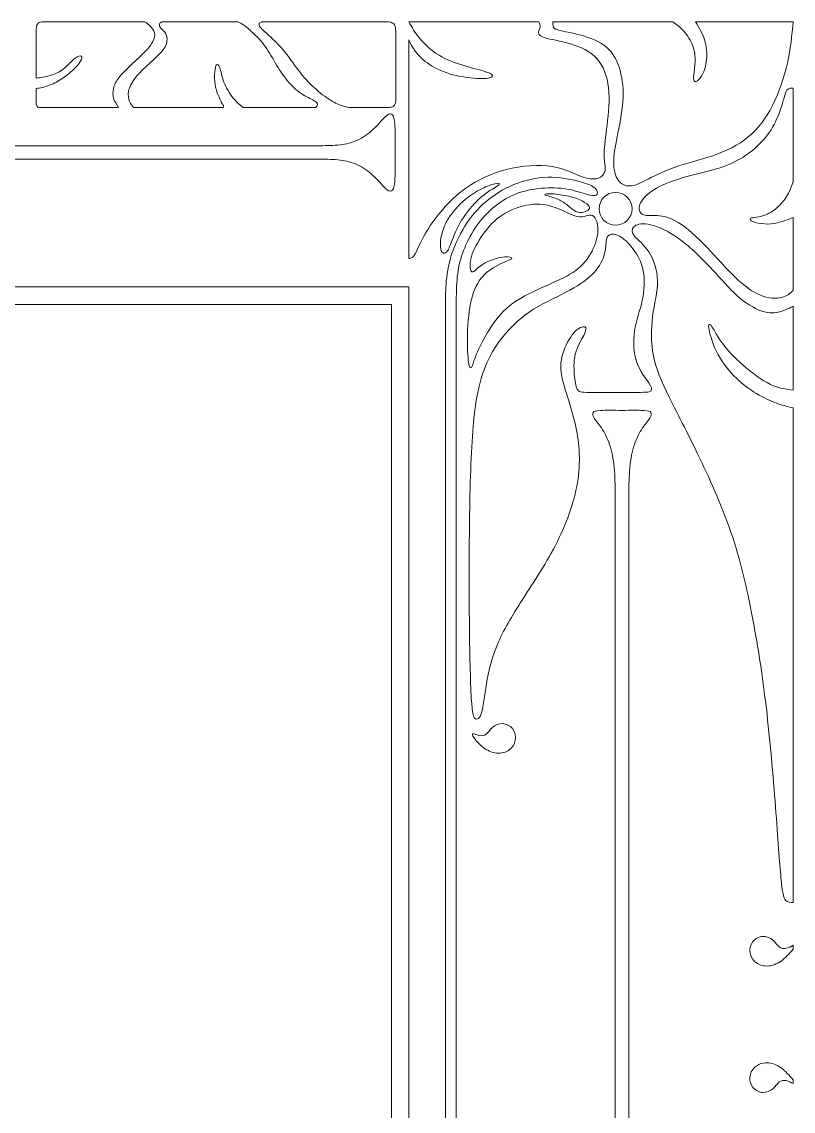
# Model space of a CAD drawing. Header units: millimetres. Extents: x -94 to 94, y -14 to 141.
# Drawn here: x 44 to 94.2, y 69.7 to 140.6 of the extents above; entities that cross this region are included whole.
import ezdxf

# ---------------------------------------------------------------- set-up
doc = ezdxf.new("R2010")
doc.units = ezdxf.units.MM
doc.header["$MEASUREMENT"] = 0
doc.layers.add('Layer 1', color=7, linetype='Continuous')

msp = doc.modelspace()

# ---------------------------------------------------------------- linework, layer by layer
at = {"layer": 'Layer 1', "lineweight": 9}
for points in [[(-68.496, 28.624), (69.198, 28.624), (69.198, 123.342), (-68.496, 123.342), (-68.496, 28.624)], [(-67.364, 29.757), (68.065, 29.757), (68.065, 122.209), (-67.364, 122.209), (-67.364, 29.757)]]:
    msp.add_lwpolyline(points, close=True, dxfattribs=at)
for points, knots in [([(45.368, 140.604), (45.324, 140.604), (45.28, 140.604), (45.228, 140.589), (45.228, 140.589), (45.176, 140.574), (45.115, 140.545), (45.073, 140.509), (45.073, 140.509), (45.032, 140.474), (45.01, 140.432), (44.991, 140.385), (44.991, 140.385), (44.973, 140.338), (44.959, 140.286), (44.952, 140.232), (44.952, 140.232), (44.945, 140.177), (44.946, 140.121), (44.947, 140.064)], [0, 0, 0, 0, 0.166667, 0.166667, 0.166667, 0.166667, 0.333333, 0.333333, 0.333333, 0.333333, 0.5, 0.5, 0.5, 0.5, 0.666667, 0.666667, 0.666667, 0.666667, 1, 1, 1, 1]), ([(50.306, 135.03), (50.176, 135.22), (50.046, 135.41), (49.983, 135.617), (49.983, 135.617), (49.919, 135.825), (49.922, 136.05), (49.974, 136.271), (49.974, 136.271), (50.026, 136.491), (50.127, 136.706), (50.32, 136.956), (50.32, 136.956), (50.514, 137.207), (50.8, 137.492), (51.116, 137.791), (51.116, 137.791), (51.431, 138.09), (51.777, 138.402), (52.029, 138.663), (52.029, 138.663), (52.281, 138.924), (52.44, 139.134), (52.541, 139.33), (52.541, 139.33), (52.642, 139.527), (52.687, 139.711), (52.641, 139.885), (52.641, 139.885), (52.596, 140.059), (52.46, 140.224), (52.343, 140.343), (52.343, 140.343), (52.225, 140.461), (52.125, 140.532), (52.025, 140.604)], [0, 0, 0, 0, 0.1, 0.1, 0.1, 0.1, 0.2, 0.2, 0.2, 0.2, 0.3, 0.3, 0.3, 0.3, 0.4, 0.4, 0.4, 0.4, 0.5, 0.5, 0.5, 0.5, 0.6, 0.6, 0.6, 0.6, 0.7, 0.7, 0.7, 0.7, 0.8, 0.8, 0.8, 0.8, 1, 1, 1, 1]), ([(53.113, 140.604), (53.053, 140.566), (52.993, 140.529), (52.971, 140.463), (52.971, 140.463), (52.949, 140.397), (52.965, 140.303), (53.036, 140.213), (53.036, 140.213), (53.107, 140.122), (53.235, 140.035), (53.323, 139.918), (53.323, 139.918), (53.411, 139.8), (53.461, 139.65), (53.465, 139.465), (53.465, 139.465), (53.469, 139.28), (53.427, 139.06), (53.219, 138.789), (53.219, 138.789), (53.011, 138.518), (52.637, 138.195), (52.289, 137.877), (52.289, 137.877), (51.941, 137.558), (51.618, 137.243), (51.386, 136.942), (51.386, 136.942), (51.153, 136.64), (51.01, 136.352), (50.961, 136.087), (50.961, 136.087), (50.912, 135.822), (50.956, 135.581), (51.026, 135.409), (51.026, 135.409), (51.096, 135.237), (51.192, 135.133), (51.288, 135.03)], [0, 0, 0, 0, 0.090909, 0.090909, 0.090909, 0.090909, 0.181818, 0.181818, 0.181818, 0.181818, 0.272727, 0.272727, 0.272727, 0.272727, 0.363636, 0.363636, 0.363636, 0.363636, 0.454545, 0.454545, 0.454545, 0.454545, 0.545455, 0.545455, 0.545455, 0.545455, 0.636364, 0.636364, 0.636364, 0.636364, 0.727273, 0.727273, 0.727273, 0.727273, 0.818182, 0.818182, 0.818182, 0.818182, 1, 1, 1, 1]), ([(63.13, 135.03), (63.19, 135.078), (63.25, 135.127), (63.255, 135.198), (63.255, 135.198), (63.26, 135.27), (63.21, 135.364), (63.026, 135.477), (63.026, 135.477), (62.841, 135.59), (62.522, 135.721), (62.206, 135.929), (62.206, 135.929), (61.89, 136.137), (61.579, 136.423), (61.293, 136.771), (61.293, 136.771), (61.007, 137.118), (60.747, 137.527), (60.5, 137.94), (60.5, 137.94), (60.253, 138.353), (60.02, 138.77), (59.77, 139.105), (59.77, 139.105), (59.521, 139.441), (59.256, 139.695), (59.03, 139.904), (59.03, 139.904), (58.804, 140.112), (58.616, 140.275), (58.464, 140.384), (58.464, 140.384), (58.311, 140.493), (58.193, 140.548), (58.074, 140.604)], [0, 0, 0, 0, 0.1, 0.1, 0.1, 0.1, 0.2, 0.2, 0.2, 0.2, 0.3, 0.3, 0.3, 0.3, 0.4, 0.4, 0.4, 0.4, 0.5, 0.5, 0.5, 0.5, 0.6, 0.6, 0.6, 0.6, 0.7, 0.7, 0.7, 0.7, 0.8, 0.8, 0.8, 0.8, 1, 1, 1, 1]), ([(59.653, 140.604), (59.575, 140.582), (59.497, 140.561), (59.466, 140.503), (59.466, 140.503), (59.435, 140.445), (59.45, 140.351), (59.548, 140.228), (59.548, 140.228), (59.645, 140.104), (59.825, 139.952), (60.088, 139.716), (60.088, 139.716), (60.352, 139.48), (60.7, 139.16), (61.033, 138.759), (61.033, 138.759), (61.366, 138.358), (61.683, 137.876), (62.015, 137.446), (62.015, 137.446), (62.348, 137.016), (62.696, 136.638), (63.055, 136.309), (63.055, 136.309), (63.413, 135.98), (63.782, 135.7), (64.102, 135.502), (64.102, 135.502), (64.421, 135.304), (64.692, 135.188), (64.884, 135.124), (64.884, 135.124), (65.076, 135.059), (65.191, 135.044), (65.305, 135.03)], [0, 0, 0, 0, 0.1, 0.1, 0.1, 0.1, 0.2, 0.2, 0.2, 0.2, 0.3, 0.3, 0.3, 0.3, 0.4, 0.4, 0.4, 0.4, 0.5, 0.5, 0.5, 0.5, 0.6, 0.6, 0.6, 0.6, 0.7, 0.7, 0.7, 0.7, 0.8, 0.8, 0.8, 0.8, 1, 1, 1, 1]), ([(67.787, 140.604), (67.846, 140.604), (67.904, 140.604), (67.982, 140.586), (67.982, 140.586), (68.059, 140.568), (68.155, 140.532), (68.219, 140.468), (68.219, 140.468), (68.282, 140.403), (68.314, 140.31), (68.33, 140.22), (68.33, 140.22), (68.346, 140.129), (68.347, 140.041), (68.349, 139.954)], [0, 0, 0, 0, 0.2, 0.2, 0.2, 0.2, 0.4, 0.4, 0.4, 0.4, 0.6, 0.6, 0.6, 0.6, 1, 1, 1, 1]), ([(77.666, 140.604), (77.717, 140.494), (77.768, 140.384), (77.746, 140.259), (77.746, 140.259), (77.725, 140.133), (77.63, 139.992), (77.646, 139.866), (77.646, 139.866), (77.662, 139.74), (77.788, 139.63), (78.204, 139.522), (78.204, 139.522), (78.621, 139.415), (79.329, 139.31), (79.974, 139.092), (79.974, 139.092), (80.619, 138.875), (81.201, 138.545), (81.592, 138.028), (81.592, 138.028), (81.982, 137.512), (82.182, 136.809), (82.229, 136.015), (82.229, 136.015), (82.276, 135.22), (82.171, 134.334), (82.079, 133.603), (82.079, 133.603), (81.988, 132.871), (81.909, 132.294), (81.917, 131.87), (81.917, 131.87), (81.925, 131.445), (82.019, 131.172), (81.982, 130.934), (81.982, 130.934), (81.946, 130.695), (81.778, 130.49), (81.503, 130.409), (81.503, 130.409), (81.227, 130.328), (80.845, 130.37), (80.381, 130.551), (80.381, 130.551), (79.916, 130.732), (79.371, 131.052), (78.532, 131.18), (78.532, 131.18), (77.693, 131.308), (76.561, 131.246), (75.551, 130.989), (75.551, 130.989), (74.542, 130.732), (73.656, 130.281), (72.977, 129.814), (72.977, 129.814), (72.298, 129.347), (71.826, 128.865), (71.414, 128.393), (71.414, 128.393), (71.002, 127.921), (70.651, 127.46), (70.365, 126.975), (70.365, 126.975), (70.08, 126.49), (69.859, 125.981), (69.715, 125.687), (69.715, 125.687), (69.571, 125.394), (69.503, 125.315), (69.43, 125.267), (69.43, 125.267), (69.358, 125.22), (69.28, 125.203), (69.203, 125.186)], [0, 0, 0, 0, 0.05, 0.05, 0.05, 0.05, 0.1, 0.1, 0.1, 0.1, 0.15, 0.15, 0.15, 0.15, 0.2, 0.2, 0.2, 0.2, 0.25, 0.25, 0.25, 0.25, 0.3, 0.3, 0.3, 0.3, 0.35, 0.35, 0.35, 0.35, 0.4, 0.4, 0.4, 0.4, 0.45, 0.45, 0.45, 0.45, 0.5, 0.5, 0.5, 0.5, 0.55, 0.55, 0.55, 0.55, 0.6, 0.6, 0.6, 0.6, 0.65, 0.65, 0.65, 0.65, 0.7, 0.7, 0.7, 0.7, 0.75, 0.75, 0.75, 0.75, 0.8, 0.8, 0.8, 0.8, 0.85, 0.85, 0.85, 0.85, 0.9, 0.9, 0.9, 0.9, 1, 1, 1, 1]), ([(69.203, 140.604), (69.401, 140.248), (69.599, 139.891), (69.918, 139.512), (69.918, 139.512), (70.237, 139.132), (70.677, 138.728), (71.173, 138.424), (71.173, 138.424), (71.668, 138.12), (72.219, 137.915), (72.783, 137.748), (72.783, 137.748), (73.346, 137.58), (73.923, 137.449), (74.264, 137.333), (74.264, 137.333), (74.605, 137.218), (74.71, 137.118), (74.631, 137.037), (74.631, 137.037), (74.552, 136.956), (74.29, 136.893), (73.818, 136.903), (73.818, 136.903), (73.346, 136.914), (72.665, 136.998), (72.07, 137.158), (72.07, 137.158), (71.474, 137.318), (70.966, 137.554), (70.559, 137.821), (70.559, 137.821), (70.153, 138.088), (69.849, 138.387), (69.64, 138.662), (69.64, 138.662), (69.431, 138.937), (69.317, 139.187), (69.203, 139.438)], [0, 0, 0, 0, 0.090909, 0.090909, 0.090909, 0.090909, 0.181818, 0.181818, 0.181818, 0.181818, 0.272727, 0.272727, 0.272727, 0.272727, 0.363636, 0.363636, 0.363636, 0.363636, 0.454545, 0.454545, 0.454545, 0.454545, 0.545455, 0.545455, 0.545455, 0.545455, 0.636364, 0.636364, 0.636364, 0.636364, 0.727273, 0.727273, 0.727273, 0.727273, 0.818182, 0.818182, 0.818182, 0.818182, 1, 1, 1, 1]), ([(94.229, 140.604), (94.144, 139.723), (94.059, 138.843), (93.849, 137.91), (93.849, 137.91), (93.639, 136.977), (93.303, 135.991), (92.881, 135.157), (92.881, 135.157), (92.459, 134.324), (91.95, 133.642), (91.3, 133.107), (91.3, 133.107), (90.65, 132.572), (89.858, 132.184), (89.003, 131.888), (89.003, 131.888), (88.149, 131.592), (87.231, 131.387), (86.468, 131.12), (86.468, 131.12), (85.705, 130.852), (85.097, 130.522), (84.641, 130.289), (84.641, 130.289), (84.185, 130.056), (83.88, 129.919), (83.589, 129.914), (83.589, 129.914), (83.299, 129.909), (83.021, 130.034), (82.832, 130.297), (82.832, 130.297), (82.643, 130.559), (82.543, 130.957), (82.541, 131.424), (82.541, 131.424), (82.538, 131.891), (82.633, 132.425), (82.769, 133.118), (82.769, 133.118), (82.905, 133.81), (83.084, 134.659), (83.139, 135.414), (83.139, 135.414), (83.194, 136.169), (83.125, 136.83), (82.958, 137.43), (82.958, 137.43), (82.79, 138.031), (82.522, 138.571), (82.077, 138.954), (82.077, 138.954), (81.631, 139.336), (81.007, 139.562), (80.415, 139.722), (80.415, 139.722), (79.822, 139.882), (79.261, 139.976), (78.959, 140.065), (78.959, 140.065), (78.658, 140.154), (78.616, 140.238), (78.596, 140.327), (78.596, 140.327), (78.576, 140.416), (78.577, 140.51), (78.578, 140.604)], [0, 0, 0, 0, 0.055556, 0.055556, 0.055556, 0.055556, 0.111111, 0.111111, 0.111111, 0.111111, 0.166667, 0.166667, 0.166667, 0.166667, 0.222222, 0.222222, 0.222222, 0.222222, 0.277778, 0.277778, 0.277778, 0.277778, 0.333333, 0.333333, 0.333333, 0.333333, 0.388889, 0.388889, 0.388889, 0.388889, 0.444444, 0.444444, 0.444444, 0.444444, 0.5, 0.5, 0.5, 0.5, 0.555556, 0.555556, 0.555556, 0.555556, 0.611111, 0.611111, 0.611111, 0.611111, 0.666667, 0.666667, 0.666667, 0.666667, 0.722222, 0.722222, 0.722222, 0.722222, 0.777778, 0.777778, 0.777778, 0.777778, 0.833333, 0.833333, 0.833333, 0.833333, 0.888889, 0.888889, 0.888889, 0.888889, 1, 1, 1, 1]), ([(87.859, 140.604), (88.094, 140.227), (88.329, 139.85), (88.461, 139.428), (88.461, 139.428), (88.594, 139.006), (88.626, 138.539), (88.589, 138.141), (88.589, 138.141), (88.553, 137.742), (88.448, 137.412), (88.332, 137.184), (88.332, 137.184), (88.217, 136.956), (88.091, 136.83), (87.991, 136.764), (87.991, 136.764), (87.892, 136.699), (87.818, 136.694), (87.779, 136.751), (87.779, 136.751), (87.74, 136.809), (87.734, 136.93), (87.755, 137.152), (87.755, 137.152), (87.776, 137.375), (87.824, 137.7), (87.837, 138.023), (87.837, 138.023), (87.85, 138.345), (87.829, 138.665), (87.7, 139.011), (87.7, 139.011), (87.572, 139.357), (87.336, 139.73), (87.098, 139.999), (87.098, 139.999), (86.86, 140.269), (86.62, 140.436), (86.381, 140.604)], [0, 0, 0, 0, 0.090909, 0.090909, 0.090909, 0.090909, 0.181818, 0.181818, 0.181818, 0.181818, 0.272727, 0.272727, 0.272727, 0.272727, 0.363636, 0.363636, 0.363636, 0.363636, 0.454545, 0.454545, 0.454545, 0.454545, 0.545455, 0.545455, 0.545455, 0.545455, 0.636364, 0.636364, 0.636364, 0.636364, 0.727273, 0.727273, 0.727273, 0.727273, 0.818182, 0.818182, 0.818182, 0.818182, 1, 1, 1, 1]), ([(44.947, 136.929), (45.231, 136.971), (45.516, 137.013), (45.797, 137.09), (45.797, 137.09), (46.078, 137.167), (46.357, 137.28), (46.607, 137.454), (46.607, 137.454), (46.858, 137.629), (47.081, 137.865), (47.266, 138.042), (47.266, 138.042), (47.45, 138.219), (47.596, 138.337), (47.714, 138.372), (47.714, 138.372), (47.832, 138.407), (47.923, 138.36), (47.917, 138.25), (47.917, 138.25), (47.91, 138.14), (47.806, 137.967), (47.625, 137.759), (47.625, 137.759), (47.443, 137.55), (47.183, 137.306), (46.901, 137.094), (46.901, 137.094), (46.619, 136.882), (46.315, 136.701), (46.047, 136.575), (46.047, 136.575), (45.78, 136.449), (45.548, 136.378), (45.371, 136.336), (45.371, 136.336), (45.194, 136.294), (45.07, 136.281), (44.947, 136.268)], [0, 0, 0, 0, 0.090909, 0.090909, 0.090909, 0.090909, 0.181818, 0.181818, 0.181818, 0.181818, 0.272727, 0.272727, 0.272727, 0.272727, 0.363636, 0.363636, 0.363636, 0.363636, 0.454545, 0.454545, 0.454545, 0.454545, 0.545455, 0.545455, 0.545455, 0.545455, 0.636364, 0.636364, 0.636364, 0.636364, 0.727273, 0.727273, 0.727273, 0.727273, 0.818182, 0.818182, 0.818182, 0.818182, 1, 1, 1, 1]), ([(58.421, 135.03), (58.206, 135.196), (57.99, 135.363), (57.767, 135.64), (57.767, 135.64), (57.543, 135.917), (57.312, 136.305), (57.168, 136.675), (57.168, 136.675), (57.023, 137.045), (56.966, 137.396), (56.897, 137.602), (56.897, 137.602), (56.829, 137.808), (56.748, 137.868), (56.688, 137.81), (56.688, 137.81), (56.629, 137.753), (56.589, 137.577), (56.57, 137.334), (56.57, 137.334), (56.551, 137.092), (56.551, 136.782), (56.599, 136.488), (56.599, 136.488), (56.647, 136.193), (56.743, 135.912), (56.845, 135.689), (56.845, 135.689), (56.948, 135.466), (57.057, 135.301), (57.104, 135.201), (57.104, 135.201), (57.151, 135.101), (57.135, 135.065), (57.12, 135.03)], [0, 0, 0, 0, 0.1, 0.1, 0.1, 0.1, 0.2, 0.2, 0.2, 0.2, 0.3, 0.3, 0.3, 0.3, 0.4, 0.4, 0.4, 0.4, 0.5, 0.5, 0.5, 0.5, 0.6, 0.6, 0.6, 0.6, 0.7, 0.7, 0.7, 0.7, 0.8, 0.8, 0.8, 0.8, 1, 1, 1, 1]), ([(94.229, 123.141), (94.072, 122.968), (93.915, 122.795), (93.595, 122.695), (93.595, 122.695), (93.275, 122.595), (92.793, 122.569), (92.284, 122.731), (92.284, 122.731), (91.776, 122.894), (91.241, 123.246), (90.669, 123.77), (90.669, 123.77), (90.098, 124.294), (89.49, 124.992), (88.847, 125.671), (88.847, 125.671), (88.205, 126.35), (87.528, 127.01), (86.957, 127.406), (86.957, 127.406), (86.385, 127.802), (85.919, 127.933), (85.523, 127.975), (85.523, 127.975), (85.127, 128.017), (84.802, 127.97), (84.576, 128.014), (84.576, 128.014), (84.351, 128.059), (84.225, 128.195), (84.201, 128.389), (84.201, 128.389), (84.178, 128.583), (84.257, 128.835), (84.5, 129.115), (84.5, 129.115), (84.744, 129.396), (85.153, 129.705), (85.727, 129.973), (85.727, 129.973), (86.301, 130.24), (87.041, 130.466), (87.741, 130.644), (87.741, 130.644), (88.441, 130.822), (89.102, 130.953), (89.704, 131.174), (89.704, 131.174), (90.307, 131.394), (90.853, 131.703), (91.333, 132.052), (91.333, 132.052), (91.812, 132.401), (92.227, 132.789), (92.554, 133.234), (92.554, 133.234), (92.882, 133.68), (93.123, 134.183), (93.283, 134.577), (93.283, 134.577), (93.442, 134.971), (93.519, 135.256), (93.588, 135.499), (93.588, 135.499), (93.657, 135.742), (93.717, 135.944), (93.776, 136.069), (93.776, 136.069), (93.835, 136.193), (93.893, 136.24), (93.968, 136.264), (93.968, 136.264), (94.043, 136.289), (94.136, 136.291), (94.229, 136.292)], [0, 0, 0, 0, 0.05, 0.05, 0.05, 0.05, 0.1, 0.1, 0.1, 0.1, 0.15, 0.15, 0.15, 0.15, 0.2, 0.2, 0.2, 0.2, 0.25, 0.25, 0.25, 0.25, 0.3, 0.3, 0.3, 0.3, 0.35, 0.35, 0.35, 0.35, 0.4, 0.4, 0.4, 0.4, 0.45, 0.45, 0.45, 0.45, 0.5, 0.5, 0.5, 0.5, 0.55, 0.55, 0.55, 0.55, 0.6, 0.6, 0.6, 0.6, 0.65, 0.65, 0.65, 0.65, 0.7, 0.7, 0.7, 0.7, 0.75, 0.75, 0.75, 0.75, 0.8, 0.8, 0.8, 0.8, 0.85, 0.85, 0.85, 0.85, 0.9, 0.9, 0.9, 0.9, 1, 1, 1, 1]), ([(68.349, 135.549), (68.349, 135.48), (68.349, 135.41), (68.331, 135.335), (68.331, 135.335), (68.313, 135.259), (68.276, 135.178), (68.226, 135.125), (68.226, 135.125), (68.175, 135.072), (68.11, 135.047), (68.042, 135.036), (68.042, 135.036), (67.975, 135.025), (67.904, 135.027), (67.834, 135.03)], [0, 0, 0, 0, 0.2, 0.2, 0.2, 0.2, 0.4, 0.4, 0.4, 0.4, 0.6, 0.6, 0.6, 0.6, 1, 1, 1, 1]), ([(45.212, 135.03), (45.181, 135.029), (45.15, 135.028), (45.114, 135.035), (45.114, 135.035), (45.078, 135.043), (45.036, 135.059), (45.008, 135.086), (45.008, 135.086), (44.979, 135.113), (44.964, 135.152), (44.956, 135.186), (44.956, 135.186), (44.948, 135.221), (44.947, 135.251), (44.947, 135.282)], [0, 0, 0, 0, 0.2, 0.2, 0.2, 0.2, 0.4, 0.4, 0.4, 0.4, 0.6, 0.6, 0.6, 0.6, 1, 1, 1, 1]), ([(63.445, 132.537), (63.882, 132.54), (64.319, 132.543), (64.725, 132.592), (64.725, 132.592), (65.132, 132.642), (65.509, 132.739), (65.865, 132.903), (65.865, 132.903), (66.221, 133.067), (66.556, 133.298), (66.866, 133.587), (66.866, 133.587), (67.177, 133.877), (67.463, 134.226), (67.664, 134.416), (67.664, 134.416), (67.866, 134.606), (67.983, 134.637), (68.079, 134.593), (68.079, 134.593), (68.175, 134.548), (68.25, 134.428), (68.285, 133.999), (68.285, 133.999), (68.32, 133.57), (68.315, 132.834), (68.31, 132.097)], [0, 0, 0, 0, 0.125, 0.125, 0.125, 0.125, 0.25, 0.25, 0.25, 0.25, 0.375, 0.375, 0.375, 0.375, 0.5, 0.5, 0.5, 0.5, 0.625, 0.625, 0.625, 0.625, 0.75, 0.75, 0.75, 0.75, 1, 1, 1, 1]), ([(63.445, 131.657), (63.882, 131.654), (64.319, 131.651), (64.725, 131.601), (64.725, 131.601), (65.132, 131.552), (65.509, 131.455), (65.865, 131.291), (65.865, 131.291), (66.221, 131.127), (66.556, 130.896), (66.866, 130.606), (66.866, 130.606), (67.177, 130.317), (67.463, 129.968), (67.664, 129.778), (67.664, 129.778), (67.866, 129.588), (67.983, 129.556), (68.079, 129.601), (68.079, 129.601), (68.175, 129.646), (68.25, 129.766), (68.285, 130.195), (68.285, 130.195), (68.32, 130.623), (68.315, 131.36), (68.31, 132.097)], [0, 0, 0, 0, 0.125, 0.125, 0.125, 0.125, 0.25, 0.25, 0.25, 0.25, 0.375, 0.375, 0.375, 0.375, 0.5, 0.5, 0.5, 0.5, 0.625, 0.625, 0.625, 0.625, 0.75, 0.75, 0.75, 0.75, 1, 1, 1, 1]), ([(71.597, 122.082), (71.591, 122.52), (71.586, 122.957), (71.627, 123.517), (71.627, 123.517), (71.669, 124.077), (71.759, 124.758), (71.992, 125.471), (71.992, 125.471), (72.225, 126.185), (72.603, 126.929), (73.009, 127.535), (73.009, 127.535), (73.416, 128.14), (73.851, 128.607), (74.393, 129.034), (74.393, 129.034), (74.936, 129.462), (75.586, 129.85), (76.302, 130.109), (76.302, 130.109), (77.018, 130.369), (77.799, 130.5), (78.546, 130.482), (78.546, 130.482), (79.293, 130.463), (80.007, 130.295), (80.481, 130.156), (80.481, 130.156), (80.956, 130.017), (81.192, 129.907), (81.333, 129.774), (81.333, 129.774), (81.475, 129.64), (81.522, 129.483), (81.47, 129.386), (81.47, 129.386), (81.417, 129.289), (81.265, 129.252), (80.958, 129.323), (80.958, 129.323), (80.652, 129.393), (80.19, 129.572), (79.684, 129.677), (79.684, 129.677), (79.178, 129.781), (78.628, 129.813), (78.059, 129.782), (78.059, 129.782), (77.49, 129.75), (76.903, 129.656), (76.349, 129.459), (76.349, 129.459), (75.796, 129.263), (75.277, 128.964), (74.823, 128.604), (74.823, 128.604), (74.37, 128.245), (73.982, 127.826), (73.651, 127.362), (73.651, 127.362), (73.321, 126.898), (73.049, 126.389), (72.842, 125.893), (72.842, 125.893), (72.634, 125.398), (72.493, 124.916), (72.411, 124.394), (72.411, 124.394), (72.33, 123.872), (72.309, 123.311), (72.299, 122.919), (72.299, 122.919), (72.288, 122.527), (72.288, 122.305), (72.288, 122.082)], [0, 0, 0, 0, 0.05, 0.05, 0.05, 0.05, 0.1, 0.1, 0.1, 0.1, 0.15, 0.15, 0.15, 0.15, 0.2, 0.2, 0.2, 0.2, 0.25, 0.25, 0.25, 0.25, 0.3, 0.3, 0.3, 0.3, 0.35, 0.35, 0.35, 0.35, 0.4, 0.4, 0.4, 0.4, 0.45, 0.45, 0.45, 0.45, 0.5, 0.5, 0.5, 0.5, 0.55, 0.55, 0.55, 0.55, 0.6, 0.6, 0.6, 0.6, 0.65, 0.65, 0.65, 0.65, 0.7, 0.7, 0.7, 0.7, 0.75, 0.75, 0.75, 0.75, 0.8, 0.8, 0.8, 0.8, 0.85, 0.85, 0.85, 0.85, 0.9, 0.9, 0.9, 0.9, 1, 1, 1, 1]), ([(71.975, 128.081), (72.145, 128.304), (72.387, 128.595), (72.683, 128.868), (72.683, 128.868), (72.979, 129.14), (73.331, 129.395), (73.684, 129.594), (73.684, 129.594), (74.038, 129.793), (74.395, 129.937), (74.64, 130.015), (74.64, 130.015), (74.885, 130.092), (75.019, 130.103), (75.065, 130.075), (75.065, 130.075), (75.111, 130.047), (75.069, 129.982), (74.843, 129.837), (74.843, 129.837), (74.618, 129.691), (74.209, 129.465), (73.791, 129.085), (73.791, 129.085), (73.373, 128.705), (72.945, 128.17), (72.642, 127.679), (72.642, 127.679), (72.34, 127.187), (72.161, 126.739), (72.029, 126.398), (72.029, 126.398), (71.897, 126.057), (71.81, 125.824), (71.722, 125.693), (71.722, 125.693), (71.634, 125.562), (71.545, 125.533), (71.465, 125.551), (71.465, 125.551), (71.385, 125.569), (71.314, 125.635), (71.28, 125.816), (71.28, 125.816), (71.246, 125.997), (71.249, 126.293), (71.309, 126.601), (71.309, 126.601), (71.369, 126.909), (71.488, 127.229), (71.596, 127.466), (71.596, 127.466), (71.705, 127.704), (71.805, 127.858), (71.975, 128.081)], [0, 0, 0, 0, 0.066667, 0.066667, 0.066667, 0.066667, 0.133333, 0.133333, 0.133333, 0.133333, 0.2, 0.2, 0.2, 0.2, 0.266667, 0.266667, 0.266667, 0.266667, 0.333333, 0.333333, 0.333333, 0.333333, 0.4, 0.4, 0.4, 0.4, 0.466667, 0.466667, 0.466667, 0.466667, 0.533333, 0.533333, 0.533333, 0.533333, 0.6, 0.6, 0.6, 0.6, 0.666667, 0.666667, 0.666667, 0.666667, 0.733333, 0.733333, 0.733333, 0.733333, 0.8, 0.8, 0.8, 0.8, 0.866667, 0.866667, 0.866667, 0.866667, 1, 1, 1, 1]), ([(94.229, 130.22), (94.138, 129.934), (94.046, 129.648), (93.866, 129.343), (93.866, 129.343), (93.687, 129.037), (93.419, 128.712), (93.151, 128.478), (93.151, 128.478), (92.882, 128.243), (92.612, 128.099), (92.358, 128.008), (92.358, 128.008), (92.103, 127.918), (91.865, 127.881), (91.706, 127.862), (91.706, 127.862), (91.548, 127.842), (91.469, 127.839), (91.437, 127.795), (91.437, 127.795), (91.406, 127.75), (91.422, 127.664), (91.593, 127.593), (91.593, 127.593), (91.765, 127.522), (92.093, 127.467), (92.377, 127.447), (92.377, 127.447), (92.662, 127.428), (92.903, 127.443), (93.204, 127.518), (93.204, 127.518), (93.506, 127.593), (93.868, 127.727), (94.229, 127.86)], [0, 0, 0, 0, 0.1, 0.1, 0.1, 0.1, 0.2, 0.2, 0.2, 0.2, 0.3, 0.3, 0.3, 0.3, 0.4, 0.4, 0.4, 0.4, 0.5, 0.5, 0.5, 0.5, 0.6, 0.6, 0.6, 0.6, 0.7, 0.7, 0.7, 0.7, 0.8, 0.8, 0.8, 0.8, 1, 1, 1, 1]), ([(79.35, 129.303), (79.72, 129.237), (80.04, 129.148), (80.303, 129.033), (80.303, 129.033), (80.567, 128.917), (80.774, 128.776), (80.879, 128.666), (80.879, 128.666), (80.983, 128.556), (80.986, 128.477), (80.926, 128.401), (80.926, 128.401), (80.865, 128.325), (80.742, 128.251), (80.589, 128.216), (80.589, 128.216), (80.435, 128.181), (80.252, 128.183), (80.079, 128.263), (80.079, 128.263), (79.906, 128.343), (79.743, 128.5), (79.557, 128.646), (79.557, 128.646), (79.371, 128.791), (79.161, 128.925), (78.956, 129.025), (78.956, 129.025), (78.75, 129.124), (78.548, 129.19), (78.387, 129.236), (78.387, 129.236), (78.225, 129.282), (78.105, 129.308), (78.071, 129.341), (78.071, 129.341), (78.037, 129.373), (78.089, 129.413), (78.325, 129.412), (78.325, 129.412), (78.561, 129.41), (78.98, 129.368), (79.35, 129.303)], [0, 0, 0, 0, 0.083333, 0.083333, 0.083333, 0.083333, 0.166667, 0.166667, 0.166667, 0.166667, 0.25, 0.25, 0.25, 0.25, 0.333333, 0.333333, 0.333333, 0.333333, 0.416667, 0.416667, 0.416667, 0.416667, 0.5, 0.5, 0.5, 0.5, 0.583333, 0.583333, 0.583333, 0.583333, 0.666667, 0.666667, 0.666667, 0.666667, 0.75, 0.75, 0.75, 0.75, 0.833333, 0.833333, 0.833333, 0.833333, 1, 1, 1, 1]), ([(82.664, 129.5), (83.255, 129.5), (83.734, 129.021), (83.734, 128.43), (83.734, 128.43), (83.734, 127.839), (83.255, 127.36), (82.664, 127.36), (82.664, 127.36), (82.073, 127.36), (81.594, 127.839), (81.594, 128.43), (81.594, 128.43), (81.594, 129.021), (82.073, 129.5), (82.664, 129.5)], [0, 0, 0, 0, 0.2, 0.2, 0.2, 0.2, 0.4, 0.4, 0.4, 0.4, 0.6, 0.6, 0.6, 0.6, 1, 1, 1, 1]), ([(74.161, 126.935), (74.523, 127.41), (74.932, 127.829), (75.477, 128.146), (75.477, 128.146), (76.022, 128.464), (76.704, 128.679), (77.299, 128.723), (77.299, 128.723), (77.894, 128.768), (78.403, 128.642), (78.844, 128.474), (78.844, 128.474), (79.284, 128.306), (79.656, 128.097), (79.947, 127.994), (79.947, 127.994), (80.238, 127.892), (80.448, 127.898), (80.624, 127.932), (80.624, 127.932), (80.799, 127.966), (80.941, 128.029), (81.072, 128.013), (81.072, 128.013), (81.203, 127.997), (81.324, 127.903), (81.41, 127.683), (81.41, 127.683), (81.497, 127.462), (81.549, 127.116), (81.481, 126.692), (81.481, 126.692), (81.413, 126.267), (81.224, 125.763), (80.928, 125.32), (80.928, 125.32), (80.632, 124.877), (80.228, 124.494), (79.691, 124.169), (79.691, 124.169), (79.153, 123.844), (78.482, 123.577), (77.777, 123.26), (77.777, 123.26), (77.071, 122.942), (76.332, 122.575), (75.763, 122.119), (75.763, 122.119), (75.194, 121.663), (74.796, 121.118), (74.457, 120.58), (74.457, 120.58), (74.119, 120.043), (73.841, 119.513), (73.668, 119.12), (73.668, 119.12), (73.495, 118.727), (73.427, 118.47), (73.367, 118.294), (73.367, 118.294), (73.307, 118.118), (73.254, 118.024), (73.196, 118.089), (73.196, 118.089), (73.139, 118.155), (73.076, 118.381), (73.042, 118.934), (73.042, 118.934), (73.008, 119.487), (73.002, 120.368), (73.071, 121.162), (73.071, 121.162), (73.139, 121.957), (73.28, 122.664), (73.503, 123.202), (73.503, 123.202), (73.726, 123.739), (74.03, 124.106), (74.402, 124.387), (74.402, 124.387), (74.775, 124.667), (75.215, 124.862), (75.511, 124.993), (75.511, 124.993), (75.808, 125.124), (75.96, 125.192), (75.897, 125.244), (75.897, 125.244), (75.834, 125.297), (75.556, 125.333), (75.189, 125.265), (75.189, 125.265), (74.822, 125.197), (74.366, 125.024), (74.051, 124.835), (74.051, 124.835), (73.737, 124.646), (73.563, 124.442), (73.443, 124.358), (73.443, 124.358), (73.322, 124.274), (73.254, 124.311), (73.217, 124.505), (73.217, 124.505), (73.181, 124.699), (73.175, 125.05), (73.33, 125.491), (73.33, 125.491), (73.485, 125.931), (73.799, 126.461), (74.161, 126.935)], [0, 0, 0, 0, 0.034483, 0.034483, 0.034483, 0.034483, 0.068966, 0.068966, 0.068966, 0.068966, 0.103448, 0.103448, 0.103448, 0.103448, 0.137931, 0.137931, 0.137931, 0.137931, 0.172414, 0.172414, 0.172414, 0.172414, 0.206897, 0.206897, 0.206897, 0.206897, 0.241379, 0.241379, 0.241379, 0.241379, 0.275862, 0.275862, 0.275862, 0.275862, 0.310345, 0.310345, 0.310345, 0.310345, 0.344828, 0.344828, 0.344828, 0.344828, 0.37931, 0.37931, 0.37931, 0.37931, 0.413793, 0.413793, 0.413793, 0.413793, 0.448276, 0.448276, 0.448276, 0.448276, 0.482759, 0.482759, 0.482759, 0.482759, 0.517241, 0.517241, 0.517241, 0.517241, 0.551724, 0.551724, 0.551724, 0.551724, 0.586207, 0.586207, 0.586207, 0.586207, 0.62069, 0.62069, 0.62069, 0.62069, 0.655172, 0.655172, 0.655172, 0.655172, 0.689655, 0.689655, 0.689655, 0.689655, 0.724138, 0.724138, 0.724138, 0.724138, 0.758621, 0.758621, 0.758621, 0.758621, 0.793103, 0.793103, 0.793103, 0.793103, 0.827586, 0.827586, 0.827586, 0.827586, 0.862069, 0.862069, 0.862069, 0.862069, 0.896552, 0.896552, 0.896552, 0.896552, 0.931034, 0.931034, 0.931034, 0.931034, 1, 1, 1, 1]), ([(94.229, 83.265), (94.046, 83.265), (93.863, 83.265), (93.732, 83.425), (93.732, 83.425), (93.602, 83.585), (93.523, 83.905), (93.431, 84.877), (93.431, 84.877), (93.339, 85.85), (93.235, 87.476), (93.077, 89.489), (93.077, 89.489), (92.92, 91.503), (92.71, 93.904), (92.48, 95.907), (92.48, 95.907), (92.249, 97.91), (91.997, 99.515), (91.68, 101.253), (91.68, 101.253), (91.363, 102.991), (90.98, 104.863), (90.401, 106.691), (90.401, 106.691), (89.821, 108.518), (89.045, 110.301), (88.272, 111.923), (88.272, 111.923), (87.498, 113.546), (86.727, 115.009), (86.177, 116.126), (86.177, 116.126), (85.626, 117.243), (85.296, 118.014), (85.131, 118.85), (85.131, 118.85), (84.965, 119.686), (84.965, 120.588), (85.076, 121.422), (85.076, 121.422), (85.186, 122.256), (85.406, 123.021), (85.395, 123.745), (85.395, 123.745), (85.385, 124.468), (85.144, 125.15), (84.824, 125.633), (84.824, 125.633), (84.504, 126.115), (84.106, 126.398), (83.906, 126.645), (83.906, 126.645), (83.707, 126.891), (83.707, 127.101), (83.854, 127.253), (83.854, 127.253), (84.001, 127.405), (84.294, 127.499), (84.756, 127.426), (84.756, 127.426), (85.217, 127.353), (85.846, 127.111), (86.518, 126.671), (86.518, 126.671), (87.189, 126.23), (87.902, 125.591), (88.589, 124.872), (88.589, 124.872), (89.276, 124.154), (89.936, 123.357), (90.539, 122.806), (90.539, 122.806), (91.142, 122.256), (91.688, 121.952), (92.128, 121.794), (92.128, 121.794), (92.568, 121.637), (92.904, 121.627), (93.237, 121.7), (93.237, 121.7), (93.57, 121.773), (93.899, 121.931), (94.229, 122.088)], [0, 0, 0, 0, 0.045455, 0.045455, 0.045455, 0.045455, 0.090909, 0.090909, 0.090909, 0.090909, 0.136364, 0.136364, 0.136364, 0.136364, 0.181818, 0.181818, 0.181818, 0.181818, 0.227273, 0.227273, 0.227273, 0.227273, 0.272727, 0.272727, 0.272727, 0.272727, 0.318182, 0.318182, 0.318182, 0.318182, 0.363636, 0.363636, 0.363636, 0.363636, 0.409091, 0.409091, 0.409091, 0.409091, 0.454545, 0.454545, 0.454545, 0.454545, 0.5, 0.5, 0.5, 0.5, 0.545455, 0.545455, 0.545455, 0.545455, 0.590909, 0.590909, 0.590909, 0.590909, 0.636364, 0.636364, 0.636364, 0.636364, 0.681818, 0.681818, 0.681818, 0.681818, 0.727273, 0.727273, 0.727273, 0.727273, 0.772727, 0.772727, 0.772727, 0.772727, 0.818182, 0.818182, 0.818182, 0.818182, 0.863636, 0.863636, 0.863636, 0.863636, 0.909091, 0.909091, 0.909091, 0.909091, 1, 1, 1, 1]), ([(78.876, 106.772), (79.552, 108.124), (80.034, 109.54), (80.218, 110.846), (80.218, 110.846), (80.401, 112.151), (80.286, 113.347), (80.035, 114.443), (80.035, 114.443), (79.783, 115.539), (79.395, 116.535), (79.216, 117.269), (79.216, 117.269), (79.038, 118.003), (79.07, 118.475), (79.227, 118.984), (79.227, 118.984), (79.384, 119.492), (79.667, 120.038), (79.956, 120.363), (79.956, 120.363), (80.244, 120.688), (80.538, 120.793), (80.664, 120.746), (80.664, 120.746), (80.79, 120.698), (80.747, 120.499), (80.59, 120.19), (80.59, 120.19), (80.433, 119.88), (80.16, 119.461), (80.04, 118.973), (80.04, 118.973), (79.919, 118.486), (79.951, 117.93), (79.992, 117.505), (79.992, 117.505), (80.034, 117.08), (80.087, 116.787), (80.202, 116.635), (80.202, 116.635), (80.318, 116.483), (80.496, 116.472), (81.246, 116.467), (81.246, 116.467), (81.995, 116.462), (83.317, 116.462), (84.046, 116.472), (84.046, 116.472), (84.774, 116.482), (84.911, 116.504), (84.974, 116.587), (84.974, 116.587), (85.037, 116.671), (85.026, 116.818), (84.832, 117.106), (84.832, 117.106), (84.638, 117.395), (84.261, 117.825), (84.051, 118.423), (84.051, 118.423), (83.841, 119.02), (83.799, 119.786), (83.904, 120.483), (83.904, 120.483), (84.009, 121.181), (84.261, 121.81), (84.402, 122.471), (84.402, 122.471), (84.544, 123.131), (84.575, 123.823), (84.465, 124.395), (84.465, 124.395), (84.355, 124.966), (84.103, 125.417), (83.815, 125.8), (83.815, 125.8), (83.527, 126.183), (83.201, 126.498), (82.924, 126.655), (82.924, 126.655), (82.646, 126.812), (82.415, 126.812), (82.273, 126.744), (82.273, 126.744), (82.132, 126.676), (82.079, 126.539), (82.053, 126.304), (82.053, 126.304), (82.027, 126.068), (82.027, 125.732), (81.901, 125.349), (81.901, 125.349), (81.775, 124.966), (81.523, 124.536), (81.12, 124.138), (81.12, 124.138), (80.716, 123.74), (80.16, 123.372), (79.431, 122.995), (79.431, 122.995), (78.703, 122.617), (77.801, 122.229), (77.035, 121.705), (77.035, 121.705), (76.27, 121.181), (75.64, 120.52), (75.158, 119.88), (75.158, 119.88), (74.676, 119.241), (74.34, 118.622), (74.062, 117.835), (74.062, 117.835), (73.784, 117.049), (73.564, 116.094), (73.417, 114.537), (73.417, 114.537), (73.27, 112.98), (73.197, 110.82), (73.16, 108.544), (73.16, 108.544), (73.124, 106.268), (73.124, 103.877), (73.144, 101.717), (73.144, 101.717), (73.165, 99.557), (73.208, 97.627), (73.27, 96.563), (73.27, 96.563), (73.333, 95.498), (73.417, 95.299), (73.538, 95.231), (73.538, 95.231), (73.658, 95.163), (73.816, 95.225), (73.931, 95.613), (73.931, 95.613), (74.046, 96.001), (74.12, 96.715), (74.256, 97.506), (74.256, 97.506), (74.392, 98.298), (74.592, 99.169), (74.969, 100.07), (74.969, 100.07), (75.347, 100.972), (75.903, 101.906), (76.616, 103.017), (76.616, 103.017), (77.329, 104.129), (78.199, 105.419), (78.876, 106.772)], [0, 0, 0, 0, 0.025641, 0.025641, 0.025641, 0.025641, 0.051282, 0.051282, 0.051282, 0.051282, 0.076923, 0.076923, 0.076923, 0.076923, 0.102564, 0.102564, 0.102564, 0.102564, 0.128205, 0.128205, 0.128205, 0.128205, 0.153846, 0.153846, 0.153846, 0.153846, 0.179487, 0.179487, 0.179487, 0.179487, 0.205128, 0.205128, 0.205128, 0.205128, 0.230769, 0.230769, 0.230769, 0.230769, 0.25641, 0.25641, 0.25641, 0.25641, 0.282051, 0.282051, 0.282051, 0.282051, 0.307692, 0.307692, 0.307692, 0.307692, 0.333333, 0.333333, 0.333333, 0.333333, 0.358974, 0.358974, 0.358974, 0.358974, 0.384615, 0.384615, 0.384615, 0.384615, 0.410256, 0.410256, 0.410256, 0.410256, 0.435897, 0.435897, 0.435897, 0.435897, 0.461538, 0.461538, 0.461538, 0.461538, 0.487179, 0.487179, 0.487179, 0.487179, 0.512821, 0.512821, 0.512821, 0.512821, 0.538462, 0.538462, 0.538462, 0.538462, 0.564103, 0.564103, 0.564103, 0.564103, 0.589744, 0.589744, 0.589744, 0.589744, 0.615385, 0.615385, 0.615385, 0.615385, 0.641026, 0.641026, 0.641026, 0.641026, 0.666667, 0.666667, 0.666667, 0.666667, 0.692308, 0.692308, 0.692308, 0.692308, 0.717949, 0.717949, 0.717949, 0.717949, 0.74359, 0.74359, 0.74359, 0.74359, 0.769231, 0.769231, 0.769231, 0.769231, 0.794872, 0.794872, 0.794872, 0.794872, 0.820513, 0.820513, 0.820513, 0.820513, 0.846154, 0.846154, 0.846154, 0.846154, 0.871795, 0.871795, 0.871795, 0.871795, 0.897436, 0.897436, 0.897436, 0.897436, 0.923077, 0.923077, 0.923077, 0.923077, 0.948718, 0.948718, 0.948718, 0.948718, 1, 1, 1, 1]), ([(94.229, 116.63), (93.763, 116.682), (93.297, 116.734), (92.741, 117.002), (92.741, 117.002), (92.186, 117.269), (91.541, 117.752), (90.974, 118.247), (90.974, 118.247), (90.408, 118.743), (89.92, 119.251), (89.574, 119.729), (89.574, 119.729), (89.228, 120.206), (89.024, 120.651), (88.887, 120.827), (88.887, 120.827), (88.751, 121.003), (88.683, 120.908), (88.748, 120.547), (88.748, 120.547), (88.814, 120.185), (89.013, 119.555), (89.328, 118.966), (89.328, 118.966), (89.643, 118.376), (90.073, 117.825), (90.548, 117.374), (90.548, 117.374), (91.024, 116.923), (91.546, 116.572), (92.013, 116.307), (92.013, 116.307), (92.479, 116.042), (92.891, 115.864), (93.251, 115.738), (93.251, 115.738), (93.611, 115.612), (93.92, 115.539), (94.229, 115.466)], [0, 0, 0, 0, 0.090909, 0.090909, 0.090909, 0.090909, 0.181818, 0.181818, 0.181818, 0.181818, 0.272727, 0.272727, 0.272727, 0.272727, 0.363636, 0.363636, 0.363636, 0.363636, 0.454545, 0.454545, 0.454545, 0.454545, 0.545455, 0.545455, 0.545455, 0.545455, 0.636364, 0.636364, 0.636364, 0.636364, 0.727273, 0.727273, 0.727273, 0.727273, 0.818182, 0.818182, 0.818182, 0.818182, 1, 1, 1, 1]), ([(82.634, 109.551), (82.634, 110.18), (82.635, 110.809), (82.591, 111.381), (82.591, 111.381), (82.546, 111.952), (82.457, 112.466), (82.326, 112.912), (82.326, 112.912), (82.195, 113.358), (82.022, 113.735), (81.82, 114.05), (81.82, 114.05), (81.618, 114.364), (81.387, 114.616), (81.272, 114.8), (81.272, 114.8), (81.156, 114.983), (81.156, 115.099), (81.206, 115.174), (81.206, 115.174), (81.256, 115.25), (81.356, 115.287), (81.677, 115.303), (81.677, 115.303), (81.998, 115.319), (82.541, 115.313), (83.083, 115.308)], [0, 0, 0, 0, 0.125, 0.125, 0.125, 0.125, 0.25, 0.25, 0.25, 0.25, 0.375, 0.375, 0.375, 0.375, 0.5, 0.5, 0.5, 0.5, 0.625, 0.625, 0.625, 0.625, 0.75, 0.75, 0.75, 0.75, 1, 1, 1, 1]), ([(83.532, 109.551), (83.532, 110.18), (83.531, 110.809), (83.576, 111.381), (83.576, 111.381), (83.62, 111.952), (83.71, 112.466), (83.841, 112.912), (83.841, 112.912), (83.972, 113.358), (84.145, 113.735), (84.347, 114.05), (84.347, 114.05), (84.548, 114.364), (84.779, 114.616), (84.895, 114.8), (84.895, 114.8), (85.01, 114.983), (85.01, 115.099), (84.96, 115.174), (84.96, 115.174), (84.91, 115.25), (84.811, 115.287), (84.49, 115.303), (84.49, 115.303), (84.168, 115.319), (83.626, 115.313), (83.083, 115.308)], [0, 0, 0, 0, 0.125, 0.125, 0.125, 0.125, 0.25, 0.25, 0.25, 0.25, 0.375, 0.375, 0.375, 0.375, 0.5, 0.5, 0.5, 0.5, 0.625, 0.625, 0.625, 0.625, 0.75, 0.75, 0.75, 0.75, 1, 1, 1, 1]), ([(73.399, 94.258), (73.473, 94.259), (73.62, 94.179), (73.778, 94.146), (73.778, 94.146), (73.935, 94.114), (74.103, 94.128), (74.238, 94.23), (74.238, 94.23), (74.372, 94.333), (74.473, 94.523), (74.645, 94.672), (74.645, 94.672), (74.816, 94.82), (75.059, 94.928), (75.302, 94.917), (75.302, 94.917), (75.545, 94.906), (75.789, 94.776), (75.944, 94.592), (75.944, 94.592), (76.098, 94.409), (76.164, 94.171), (76.145, 93.931), (76.145, 93.931), (76.126, 93.692), (76.022, 93.449), (75.825, 93.272), (75.825, 93.272), (75.628, 93.095), (75.337, 92.984), (75.031, 92.988), (75.031, 92.988), (74.725, 92.992), (74.403, 93.111), (74.117, 93.314), (74.117, 93.314), (73.83, 93.517), (73.577, 93.804), (73.451, 93.989), (73.451, 93.989), (73.325, 94.174), (73.325, 94.257), (73.399, 94.258)], [0, 0, 0, 0, 0.083333, 0.083333, 0.083333, 0.083333, 0.166667, 0.166667, 0.166667, 0.166667, 0.25, 0.25, 0.25, 0.25, 0.333333, 0.333333, 0.333333, 0.333333, 0.416667, 0.416667, 0.416667, 0.416667, 0.5, 0.5, 0.5, 0.5, 0.583333, 0.583333, 0.583333, 0.583333, 0.666667, 0.666667, 0.666667, 0.666667, 0.75, 0.75, 0.75, 0.75, 0.833333, 0.833333, 0.833333, 0.833333, 1, 1, 1, 1]), ([(94.229, 80.485), (94.082, 80.405), (93.934, 80.325), (93.777, 80.292), (93.777, 80.292), (93.619, 80.26), (93.451, 80.274), (93.317, 80.376), (93.317, 80.376), (93.182, 80.478), (93.081, 80.669), (92.91, 80.817), (92.91, 80.817), (92.738, 80.966), (92.495, 81.074), (92.252, 81.063), (92.252, 81.063), (92.009, 81.052), (91.765, 80.922), (91.611, 80.738), (91.611, 80.738), (91.456, 80.555), (91.39, 80.317), (91.409, 80.077), (91.409, 80.077), (91.428, 79.838), (91.532, 79.595), (91.729, 79.418), (91.729, 79.418), (91.926, 79.241), (92.218, 79.13), (92.524, 79.134), (92.524, 79.134), (92.83, 79.137), (93.151, 79.257), (93.438, 79.46), (93.438, 79.46), (93.724, 79.663), (93.977, 79.95), (94.229, 80.237)], [0, 0, 0, 0, 0.090909, 0.090909, 0.090909, 0.090909, 0.181818, 0.181818, 0.181818, 0.181818, 0.272727, 0.272727, 0.272727, 0.272727, 0.363636, 0.363636, 0.363636, 0.363636, 0.454545, 0.454545, 0.454545, 0.454545, 0.545455, 0.545455, 0.545455, 0.545455, 0.636364, 0.636364, 0.636364, 0.636364, 0.727273, 0.727273, 0.727273, 0.727273, 0.818182, 0.818182, 0.818182, 0.818182, 1, 1, 1, 1]), ([(94.229, 71.481), (94.082, 71.561), (93.934, 71.641), (93.777, 71.674), (93.777, 71.674), (93.619, 71.707), (93.451, 71.692), (93.317, 71.59), (93.317, 71.59), (93.182, 71.488), (93.081, 71.297), (92.91, 71.149), (92.91, 71.149), (92.738, 71), (92.495, 70.892), (92.252, 70.904), (92.252, 70.904), (92.009, 70.915), (91.765, 71.045), (91.611, 71.228), (91.611, 71.228), (91.456, 71.412), (91.39, 71.649), (91.409, 71.889), (91.409, 71.889), (91.428, 72.129), (91.532, 72.371), (91.729, 72.548), (91.729, 72.548), (91.926, 72.725), (92.218, 72.837), (92.524, 72.833), (92.524, 72.833), (92.83, 72.829), (93.151, 72.709), (93.438, 72.506), (93.438, 72.506), (93.724, 72.303), (93.977, 72.016), (94.229, 71.729)], [0, 0, 0, 0, 0.090909, 0.090909, 0.090909, 0.090909, 0.181818, 0.181818, 0.181818, 0.181818, 0.272727, 0.272727, 0.272727, 0.272727, 0.363636, 0.363636, 0.363636, 0.363636, 0.454545, 0.454545, 0.454545, 0.454545, 0.545455, 0.545455, 0.545455, 0.545455, 0.636364, 0.636364, 0.636364, 0.636364, 0.727273, 0.727273, 0.727273, 0.727273, 0.818182, 0.818182, 0.818182, 0.818182, 1, 1, 1, 1])]:
    msp.add_open_spline(points, degree=3, knots=knots, dxfattribs=at)
for points in [[(52.025, 140.604), (52.025, 140.604), (45.368, 140.604), (45.368, 140.604)], [(58.074, 140.604), (58.074, 140.604), (53.113, 140.604), (53.113, 140.604)], [(59.618, 140.604), (59.618, 140.604), (67.787, 140.604), (67.787, 140.604)], [(77.666, 140.604), (77.666, 140.604), (69.203, 140.604), (69.203, 140.604)], [(86.381, 140.604), (86.381, 140.604), (78.578, 140.604), (78.578, 140.604)], [(94.229, 140.604), (94.229, 140.604), (87.859, 140.604), (87.859, 140.604)], [(44.947, 140.064), (44.947, 140.064), (44.947, 136.929), (44.947, 136.929)], [(68.349, 139.954), (68.349, 139.954), (68.349, 135.549), (68.349, 135.549)], [(69.203, 139.438), (69.203, 139.438), (69.203, 125.186), (69.203, 125.186)], [(44.947, 136.268), (44.947, 136.268), (44.947, 135.282), (44.947, 135.282)], [(94.229, 130.22), (94.229, 130.22), (94.229, 136.292), (94.229, 136.292)], [(50.306, 135.03), (50.306, 135.03), (45.212, 135.03), (45.212, 135.03)], [(57.12, 135.03), (57.12, 135.03), (51.288, 135.03), (51.288, 135.03)], [(63.13, 135.03), (63.13, 135.03), (58.421, 135.03), (58.421, 135.03)], [(67.834, 135.03), (67.834, 135.03), (65.305, 135.03), (65.305, 135.03)], [(25.092, 132.537), (25.092, 132.537), (63.445, 132.537), (63.445, 132.537)], [(31.5, 131.657), (31.5, 131.657), (63.445, 131.657), (63.445, 131.657)], [(94.229, 123.141), (94.229, 123.141), (94.229, 127.86), (94.229, 127.86)], [(71.597, 75.983), (71.597, 75.983), (71.597, 122.082), (71.597, 122.082)], [(72.288, 75.983), (72.288, 75.983), (72.288, 122.082), (72.288, 122.082)], [(94.229, 122.088), (94.229, 122.088), (94.229, 116.629), (94.229, 116.629)], [(94.229, 115.465), (94.229, 115.465), (94.229, 83.265), (94.229, 83.265)], [(82.634, 75.983), (82.634, 75.983), (82.634, 109.551), (82.634, 109.551)], [(83.532, 75.983), (83.532, 75.983), (83.532, 109.551), (83.532, 109.551)], [(94.229, 80.485), (94.229, 80.485), (94.229, 80.237), (94.229, 80.237)], [(71.597, 75.983), (71.597, 75.983), (71.597, 29.884), (71.597, 29.884)], [(72.288, 75.983), (72.288, 75.983), (72.288, 29.884), (72.288, 29.884)], [(82.634, 75.983), (82.634, 75.983), (82.634, 42.415), (82.634, 42.415)], [(83.532, 75.983), (83.532, 75.983), (83.532, 42.415), (83.532, 42.415)], [(94.229, 71.481), (94.229, 71.481), (94.229, 71.729), (94.229, 71.729)]]:
    msp.add_open_spline(points, degree=3, dxfattribs=at)

doc.saveas('drawing.dxf')
